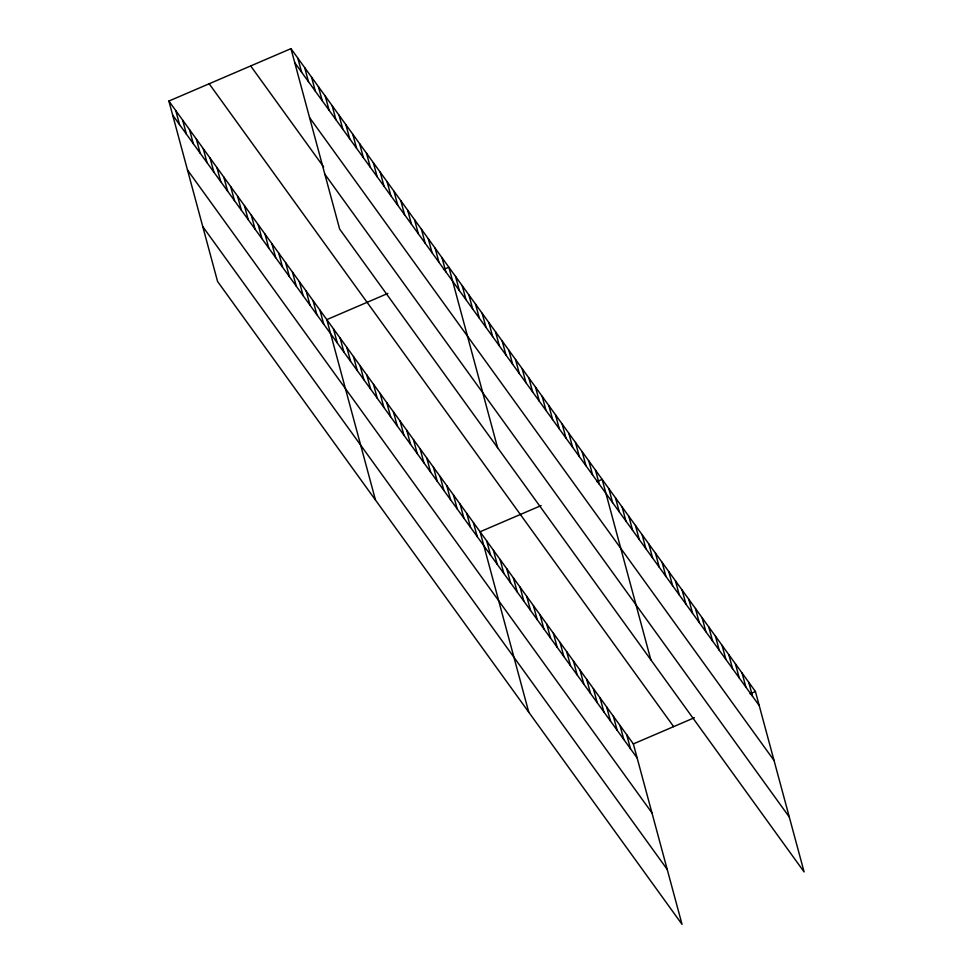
<?xml version="1.0" encoding="UTF-8"?>
<svg xmlns="http://www.w3.org/2000/svg" width="973" height="973" viewBox="0 0 973 973"><rect width="100%" height="100%" fill="white"/><g stroke="black" fill="none" stroke-linecap="round" stroke-linejoin="round"><path stroke-width="1.46" d="M168.888 101.058L633.35 743.919L682.037 924.35L217.575 281.489L168.888 101.058L290.963 48.65L755.425 691.511L804.112 871.942L339.65 229.081L290.963 48.65M387.838 293.432L326.806 319.631L375.493 500.061M443.506 269.533L448.881 267.222L497.568 447.653M541.122 505.571L480.078 531.781L528.765 712.2M596.777 481.671L602.153 479.373L650.84 659.791M633.35 743.919L694.394 717.721M750.061 693.822L755.425 691.511M294.746 62.686L759.208 705.547M309.56 117.587L774.034 760.46M250.681 65.945L323.632 166.918M324.824 174.167L789.298 817.028M209.171 83.763L673.644 726.624M172.671 115.094L637.145 757.955M187.485 169.995L651.959 812.869M202.761 226.575L667.223 869.436M748.76 682.292L752.555 696.315M742.095 673.061L745.89 687.096M735.43 663.841L739.225 677.877M728.777 654.622L732.56 668.646M722.112 645.391L725.894 659.426M715.447 636.172L719.229 650.207M708.782 626.953L712.564 640.976M702.117 617.721L705.899 631.757M695.452 608.502L699.234 622.525M688.787 599.271L692.569 613.306M682.122 590.052L685.904 604.087M675.457 580.832L679.239 594.856M668.792 571.601L672.586 585.637M662.126 562.382L665.921 576.417M655.461 553.163L659.256 567.186M648.796 543.931L652.591 557.967M642.144 534.712L645.926 548.736M635.478 525.493L639.261 539.516M628.813 516.262L632.596 530.297M622.148 507.042L625.931 521.066M615.483 497.811L619.266 511.847M608.818 488.592L612.601 502.627M595.488 470.141L599.271 484.177M588.823 460.922L592.606 474.946M582.158 451.703L585.953 465.726M575.493 442.472L579.288 456.507M568.828 433.253L572.623 447.276M562.175 424.021L565.958 438.057M555.51 414.802L559.293 428.838M548.845 405.583L552.628 419.606M542.18 396.352L545.962 410.387M535.515 387.132L539.297 401.156M626.697 734.7L630.48 748.724M528.85 377.913L532.632 391.937M620.032 725.481L623.815 739.504M522.185 368.682L525.967 382.717M613.367 716.25L617.15 730.285M515.52 359.463L519.302 373.486M606.702 707.03L610.485 721.054M508.855 350.231L512.637 364.267M600.037 697.799L603.819 711.835M502.19 341.012L505.972 355.048M593.372 688.58L597.154 702.615M495.525 331.793L499.319 345.816M586.707 679.361L590.489 693.384M488.86 322.562L492.654 336.597M580.042 670.129L583.824 684.165M482.194 313.342L485.989 327.378M573.377 660.91L577.159 674.934M475.542 304.123L479.324 318.147M566.712 651.691L570.506 665.714M468.877 294.892L472.659 308.928M560.047 642.46L563.841 656.495M462.211 285.673L465.994 299.696M553.382 633.241L557.176 647.264M455.546 276.441L459.329 290.477M546.729 624.009L550.511 638.045M540.064 614.79L543.846 628.826M442.01 257.723L445.804 271.747M533.399 605.571L537.181 619.594M435.15 248.212L438.932 262.248M526.734 596.34L530.516 610.375M428.278 238.713L432.073 252.749M520.069 587.12L523.851 601.144M421.418 229.214L425.201 243.238M513.403 577.901L517.186 591.925M414.547 219.703L418.329 233.739M506.738 568.67L510.521 582.705M407.687 210.204L411.47 224.24M500.073 559.451L503.856 573.474M400.815 200.706L404.598 214.729M493.408 550.219L497.191 564.255M393.956 191.195L397.738 205.23M486.743 541L490.526 555.036M387.084 181.696L390.866 195.719M380.224 172.197L384.007 186.22M473.413 522.55L477.208 536.585M373.352 162.686L377.135 176.721M466.748 513.33L470.543 527.366M366.493 153.187L370.275 167.21M460.095 504.111L463.878 518.135M359.621 143.688L363.403 157.711M453.43 494.88L457.213 508.915M352.761 134.177L356.544 148.212M446.765 485.661L450.548 499.684M345.889 124.678L349.672 138.701M440.1 476.429L443.883 490.465M339.018 115.167L342.812 129.202M433.435 467.21L437.218 481.246M332.158 105.668L335.94 119.703M426.77 457.991L430.553 472.014M325.286 96.169L329.081 110.192M420.105 448.76L423.887 462.795M318.426 86.658L322.209 100.693M413.44 439.541L417.222 453.576M311.555 77.159L315.349 91.194M406.775 430.321L410.557 444.345M304.695 67.66L308.477 81.683M400.11 421.09L403.892 435.126M393.445 411.871L397.239 425.894M297.823 58.149L301.618 72.184M386.78 402.652L390.574 416.675M380.115 393.42L383.909 407.456M373.462 384.201L377.244 398.225M366.797 374.97L370.579 389.005M360.132 365.751L363.914 379.786M353.467 356.532L357.249 370.555M346.802 347.3L350.584 361.336M340.136 338.081L343.919 352.104M333.471 328.862L337.254 342.885M319.947 310.132L323.729 324.155M313.075 300.621L316.857 314.656M306.215 291.122L309.998 305.157M299.343 281.623L303.126 295.646M292.472 272.112L296.266 286.147M285.612 262.613L289.395 276.648M278.74 253.114L282.535 267.137M271.881 243.603L275.663 257.638M265.009 234.104L268.803 248.139M258.149 224.605L261.932 238.628M251.277 215.094L255.072 229.129M244.418 205.595L248.2 219.618M237.546 196.096L241.34 210.119M230.686 186.585L234.469 200.62M223.814 177.086L227.597 191.109M216.955 167.587L220.737 181.61M210.083 158.076L213.865 172.112M203.223 148.577L207.006 162.6M196.351 139.066L200.134 153.102M189.492 129.567L193.274 143.603M182.62 120.068L186.402 134.092M175.76 110.557L179.543 124.593"/></g></svg>
